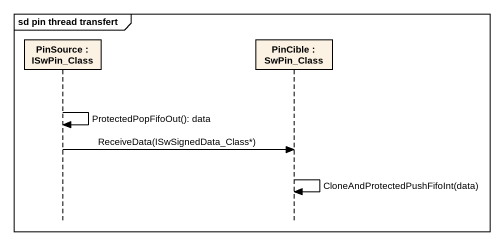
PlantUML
@startuml
mainframe sd pin thread transfert
hide footbox
participant "PinSource : ISwPin_Class" as PinSource
participant "PinCible : SwPin_Class" as PinCible

PinSource -> PinSource : ProtectedPopFifoOut(): data
PinSource -> PinCible : ReceiveData(ISwSignedData_Class*)
PinCible -> PinCible : CloneAndProtectedPushFifoInt(data)
@enduml
